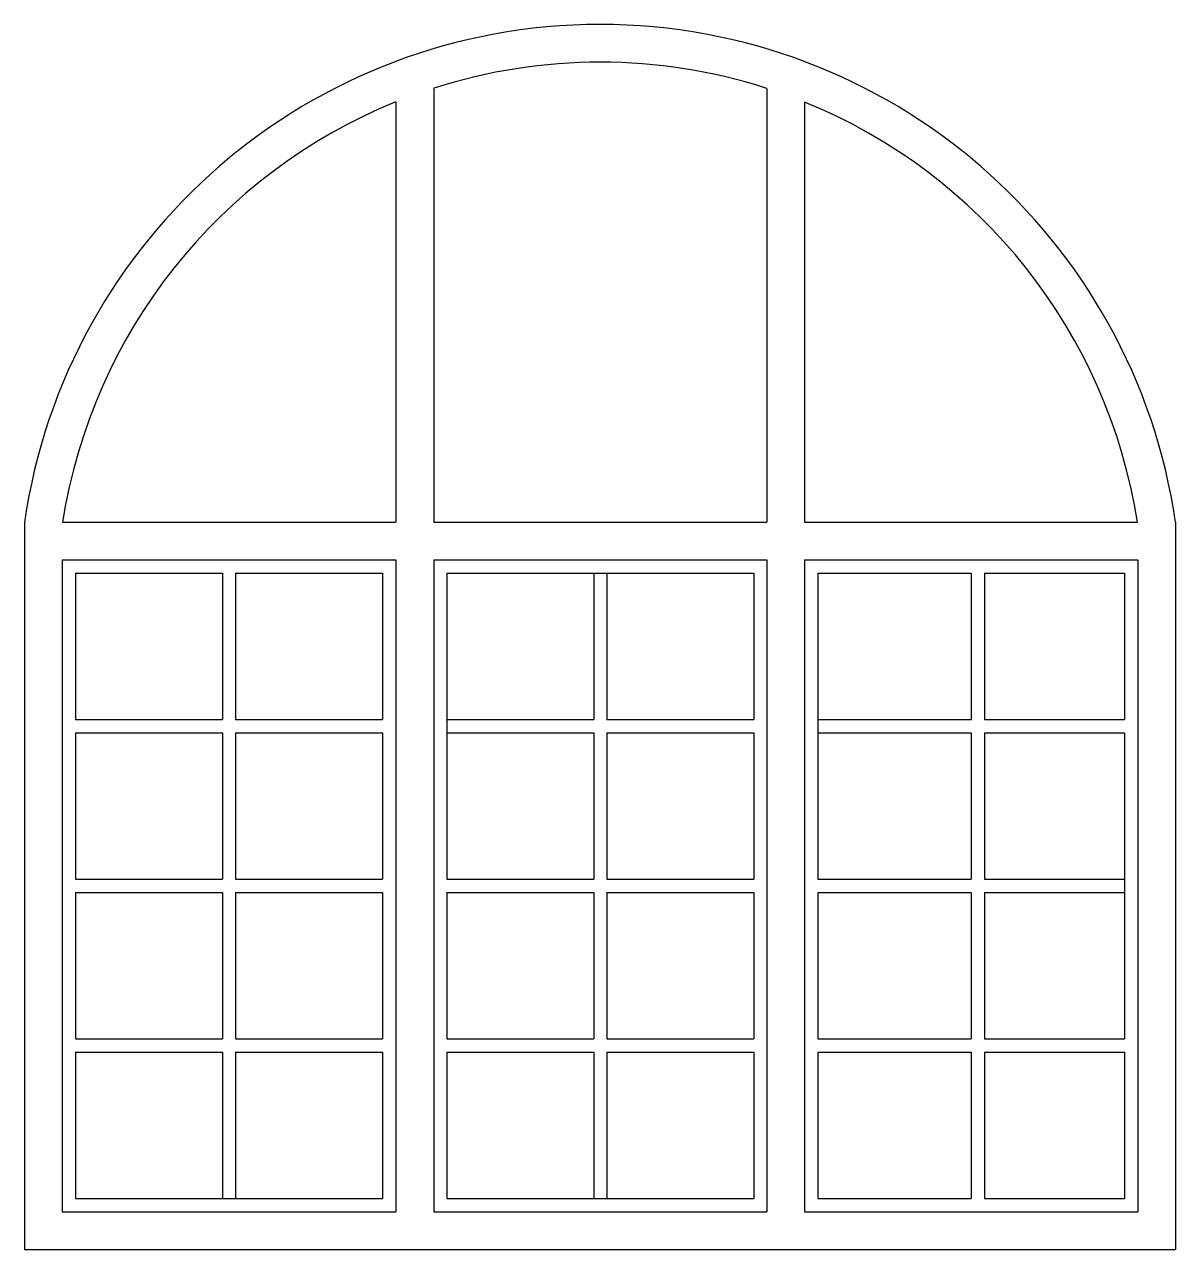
# Model space of a CAD drawing. Header units: millimetres. Extents: x 0 to 2463, y -4 to 1811.
# Drawn here: x 2114.9 to 2463.1, y 1440.4 to 1811 of the extents above.
import ezdxf

# ---------------------------------------------------------------- set-up
doc = ezdxf.new("R2010")
doc.units = ezdxf.units.MM

msp = doc.modelspace()

# ---------------------------------------------------------------- linework, layer by layer
for p, q in [((2238.737, 1791.68), (2238.737, 1660.369)), ((2339.537, 1791.618), (2339.537, 1660.369)), ((2227.248, 1787.514), (2227.248, 1660.369)), ((2350.937, 1787.472), (2350.937, 1660.369)), ((2114.944, 1660.369), (2114.944, 1440.369)), ((2126.472, 1660.369), (2227.248, 1660.369)), ((2238.737, 1660.369), (2339.537, 1660.369)), ((2350.937, 1660.369), (2451.608, 1660.369)), ((2463.137, 1660.369), (2463.137, 1440.369)), ((2126.344, 1648.969), (2126.344, 1451.769)), ((2126.344, 1648.969), (2227.248, 1648.969)), ((2227.248, 1648.969), (2227.248, 1451.769)), ((2238.737, 1648.969), (2238.737, 1451.769)), ((2238.737, 1648.969), (2339.537, 1648.969)), ((2339.537, 1648.969), (2339.537, 1451.769)), ((2350.937, 1648.969), (2350.937, 1451.769)), ((2350.937, 1648.969), (2451.737, 1648.969)), ((2451.737, 1648.969), (2451.737, 1451.769)), ((2130.344, 1644.969), (2130.344, 1600.669)), ((2130.344, 1644.969), (2174.796, 1644.969)), ((2174.796, 1644.969), (2174.796, 1600.669)), ((2178.796, 1644.969), (2223.248, 1644.969)), ((2178.796, 1644.969), (2178.796, 1600.669)), ((2223.248, 1644.969), (2223.248, 1600.669)), ((2242.737, 1644.969), (2242.737, 1552.369)), ((2242.737, 1644.969), (2335.537, 1644.969)), ((2287.137, 1644.969), (2287.137, 1600.669)), ((2291.137, 1644.969), (2291.137, 1600.669)), ((2335.537, 1644.969), (2335.537, 1600.669)), ((2354.937, 1644.969), (2354.937, 1552.369)), ((2354.937, 1644.969), (2401.337, 1644.969)), ((2401.337, 1644.969), (2401.337, 1600.669)), ((2405.337, 1644.969), (2447.737, 1644.969)), ((2405.337, 1644.969), (2405.337, 1600.669)), ((2447.737, 1644.969), (2447.737, 1600.669)), ((2130.344, 1600.669), (2174.796, 1600.669)), ((2178.796, 1600.669), (2223.248, 1600.669)), ((2242.737, 1600.669), (2287.137, 1600.669)), ((2291.137, 1600.669), (2335.537, 1600.669)), ((2354.937, 1600.669), (2401.337, 1600.669)), ((2405.337, 1600.669), (2447.737, 1600.669)), ((2130.344, 1596.669), (2130.344, 1552.369)), ((2130.344, 1596.669), (2174.796, 1596.669)), ((2174.796, 1596.669), (2174.796, 1552.369)), ((2178.796, 1596.669), (2178.796, 1552.369)), ((2178.796, 1596.669), (2223.248, 1596.669)), ((2223.248, 1596.669), (2223.248, 1552.369)), ((2242.737, 1596.669), (2287.137, 1596.669)), ((2287.137, 1596.669), (2287.137, 1552.369)), ((2291.137, 1596.669), (2291.137, 1552.369)), ((2291.137, 1596.669), (2335.537, 1596.669)), ((2335.537, 1596.669), (2335.537, 1552.369)), ((2354.937, 1596.669), (2401.337, 1596.669)), ((2401.337, 1596.669), (2401.337, 1552.369)), ((2405.337, 1596.669), (2405.337, 1552.369)), ((2405.337, 1596.669), (2447.737, 1596.669)), ((2447.737, 1596.669), (2447.737, 1504.069)), ((2126.344, 1549.865), (2126.344, 1549.865)), ((2130.344, 1552.369), (2174.796, 1552.369)), ((2178.796, 1552.369), (2223.248, 1552.369)), ((2178.796, 1552.369), (2223.248, 1552.369)), ((2242.737, 1552.369), (2287.137, 1552.369)), ((2242.737, 1552.369), (2287.137, 1552.369)), ((2291.137, 1552.369), (2335.537, 1552.369)), ((2354.937, 1552.369), (2401.337, 1552.369)), ((2405.337, 1552.369), (2447.737, 1552.369)), ((2130.344, 1548.369), (2130.344, 1504.069)), ((2130.344, 1548.369), (2174.796, 1548.369)), ((2174.796, 1548.369), (2174.796, 1504.069)), ((2178.796, 1548.369), (2178.796, 1504.069)), ((2178.796, 1548.369), (2223.248, 1548.369)), ((2223.248, 1548.369), (2223.248, 1504.069)), ((2242.737, 1548.369), (2242.737, 1504.069)), ((2242.737, 1548.369), (2287.137, 1548.369)), ((2287.137, 1548.369), (2287.137, 1504.069)), ((2291.137, 1548.369), (2291.137, 1504.069)), ((2291.137, 1548.369), (2335.537, 1548.369)), ((2335.537, 1548.369), (2335.537, 1504.069)), ((2354.937, 1548.369), (2354.937, 1504.069)), ((2354.937, 1548.369), (2401.337, 1548.369)), ((2401.337, 1548.369), (2401.337, 1504.069)), ((2405.337, 1548.369), (2405.337, 1504.069)), ((2405.337, 1548.369), (2447.737, 1548.369)), ((2130.344, 1504.069), (2174.796, 1504.069)), ((2130.344, 1504.069), (2174.796, 1504.069)), ((2178.796, 1504.069), (2223.248, 1504.069)), ((2178.796, 1504.069), (2223.248, 1504.069)), ((2242.737, 1504.069), (2287.137, 1504.069)), ((2291.137, 1504.069), (2335.537, 1504.069)), ((2354.937, 1504.069), (2401.337, 1504.069)), ((2405.337, 1504.069), (2447.737, 1504.069)), ((2130.344, 1500.069), (2130.344, 1455.769)), ((2130.344, 1500.069), (2174.796, 1500.069)), ((2174.796, 1500.069), (2174.796, 1455.769)), ((2178.796, 1500.069), (2178.796, 1455.769)), ((2178.796, 1500.069), (2223.248, 1500.069)), ((2223.248, 1500.069), (2223.248, 1455.769)), ((2242.737, 1500.069), (2242.737, 1455.769)), ((2242.737, 1500.069), (2287.137, 1500.069)), ((2287.137, 1500.069), (2287.137, 1455.769)), ((2291.137, 1500.069), (2291.137, 1455.769)), ((2291.137, 1500.069), (2335.537, 1500.069)), ((2335.537, 1500.069), (2335.537, 1455.769)), ((2354.937, 1500.069), (2354.937, 1455.769)), ((2354.937, 1500.069), (2401.337, 1500.069)), ((2401.337, 1500.069), (2401.337, 1455.769)), ((2405.337, 1500.069), (2405.337, 1455.769)), ((2405.337, 1500.069), (2447.737, 1500.069)), ((2447.737, 1500.069), (2447.737, 1455.769)), ((2130.344, 1455.769), (2223.248, 1455.769)), ((2242.737, 1455.769), (2335.537, 1455.769)), ((2354.937, 1455.769), (2401.337, 1455.769)), ((2405.337, 1455.769), (2447.737, 1455.769)), ((2126.344, 1451.769), (2227.248, 1451.769)), ((2238.737, 1451.769), (2339.537, 1451.769)), ((2350.937, 1451.769), (2451.737, 1451.769)), ((2114.944, 1440.369), (2463.137, 1440.369))]:
    msp.add_line(p, q)
for radius, start, end in [(175.931, 8.28185, 171.71815), (164.531, 72.12681, 107.8026), (164.531, 112.0594, 171.13985), (164.531, 8.86015, 67.90156)]:
    msp.add_arc((2289.04, 1635.027), radius, start, end)

doc.saveas('drawing.dxf')
